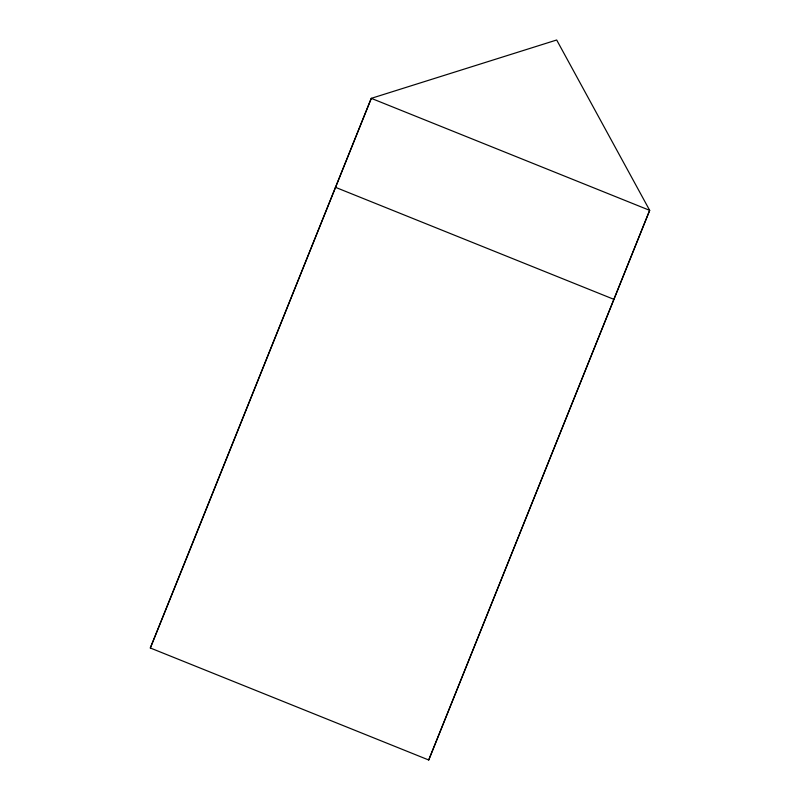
<?xml version="1.0" encoding="UTF-8"?>
<svg xmlns="http://www.w3.org/2000/svg" width="800" height="800" viewBox="0 0 800 800"><rect width="100%" height="100%" fill="white"/><g stroke="black" fill="none" stroke-linecap="round" stroke-linejoin="round"><path stroke-width="1.2" d="M150.32 647.99L371.28 98.34L556.68 40L649.68 210.35L428.72 760L150.32 647.99L185.78 560.21M186.25 559.06L371.28 98.34L649.68 210.35L428.72 760M335.34 187.27L613.75 299.28"/></g></svg>
